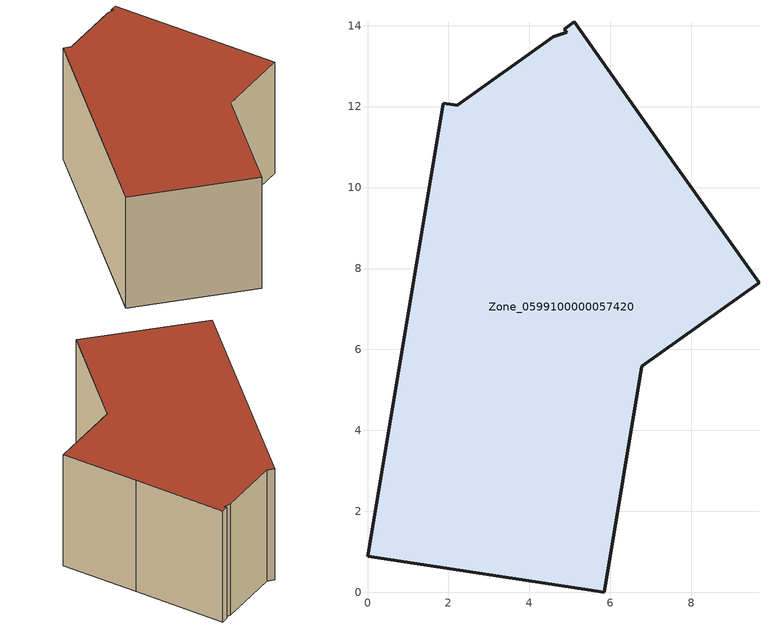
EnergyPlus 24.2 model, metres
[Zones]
Zone_0599100000057420
 floor ground (C_G): 1.87,12.08 2.22,12.03 4.59,13.72 4.92,13.84 4.86,13.91 5.11,14.1 7.59,10.57 9.67,7.65 6.77,5.59 5.84,0 0,0.89 z0
 wall outside (C_F): 7.59,10.57 5.11,14.1 4.86,13.91 4.92,13.84 4.59,13.72 2.22,12.03 1.87,12.08 0,0.89 5.84,0 6.77,5.59 9.67,7.65 7.59,10.57 z0:5.66
 roof outside (C_R): 4.92,13.84 4.59,13.72 2.22,12.03 1.87,12.08 0,0.89 5.84,0 6.77,5.59 9.67,7.65 7.59,10.57 5.11,14.1 4.86,13.91 z5.66
[BUILDING]
Pand.0599100000057420: North Axis=0; Terrain=City; Loads Convergence Tolerance Value=0.04; Temperature Convergence Tolerance Value=0.4; Solar Distribution=FullExterior; Maximum Number of Warmup Days=25; Minimum Number of Warmup Days=1
[Site:Location]
Rotterdam.The.Hague.AP_ZH_NLD Design_Conditions: Latitude=51.96; Longitude=4.45; Time Zone=1; Elevation=-4.5
[SITE:GROUNDTEMPERATURE:BUILDINGSURFACE]
18, 18, 18, 18, 18, 18, 18, 18, 18, 18, 18, 18
[MATERIAL] Thermal Absorptance=0.9; Solar Absorptance=0.7; Visible Absorptance=0.7
Name | Roughness | Thickness | Conductivity | Density | Specific Heat
G.TC.1975-1991 | MediumSmooth | 0.15 | 0.288461 | 540 | 1210
F.TC.1975-1991 | Rough | 0.3 | 0.230769 | 1920 | 840
R.TC.1975-1991 | MediumRough | 0.2 | 0.153846 | 1500 | 1000
[CONSTRUCTION]
C_G: G.TC.1975-1991
C_F: F.TC.1975-1991
C_R: R.TC.1975-1991
[ZONE]
Zone_0599100000057420: Type=1; Multiplier=1; Ceiling Height=Autocalculate; Volume=Autocalculate; Floor Area=autocalculate; Part of Total Floor Area=Yes
[ZONEINFILTRATION:DESIGNFLOWRATE]
Infil_Zone_0599100000057420: Zone or ZoneList or Space or SpaceList=Zone_0599100000057420; Schedule=AlwaysOn; Design Flow Rate Calculation Method=Flow/Area; Flow Rate per Floor Area=0.003; Constant Term Coefficient=1; Temperature Term Coefficient=0; Velocity Term Coefficient=0; Velocity Squared Term Coefficient=0
[HVACTEMPLATE:ZONE:IDEALLOADSAIRSYSTEM]
Zone_0599100000057420: Maximum Heating Supply Air Temperature=50; Minimum Cooling Supply Air Temperature=13; Maximum Heating Supply Air Humidity Ratio=0.0156; Minimum Cooling Supply Air Humidity Ratio=0.0077; Heating Limit=NoLimit; Cooling Limit=NoLimit; Dehumidification Control Type=ConstantSensibleHeatRatio; Cooling Sensible Heat Ratio=0.7; Dehumidification Setpoint=60; Humidification Control Type=None; Humidification Setpoint=30; Outdoor Air Method=None; Outdoor Air Flow Rate per Person=0.00944; Outdoor Air Flow Rate per Zone Floor Area=0; Outdoor Air Flow Rate per Zone=0; Demand Controlled Ventilation Type=None; Outdoor Air Economizer Type=NoEconomizer; Heat Recovery Type=None; Sensible Heat Recovery Effectiveness=0.7; Latent Heat Recovery Effectiveness=0.65
[ZONECONTROL:THERMOSTAT]
ThermostatControl_Zone_0599100000057420: Zone or ZoneList=Zone_0599100000057420; Control Type Schedule=DualSetpointControlType; Control 1=Thermostat_Zone_0599100000057420; Temperature Difference Between Cutout And Setpoint=0
[THERMOSTATSETPOINT:DUALSETPOINT]
Thermostat_Zone_0599100000057420: Heating Setpoint Temperature Schedule=HeatingSetpoint_Zone_0599100000057420; Cooling Setpoint Temperature Schedule=CoolingSetpoint_Zone_0599100000057420
[SCHEDULE:COMPACT]
HeatingSetpoint_Zone_0599100000057420: Through: 12/31, For: AllDays, Until: 24:00, 21
CoolingSetpoint_Zone_0599100000057420: Through: 12/31, For: AllDays, Until: 24:00, 24
DualSetpointControlType: Through: 12/31, For: AllDays, Until: 24:00, 4
AlwaysOn: Through: 12/31, For: AllDays, Until: 24:00, 1
